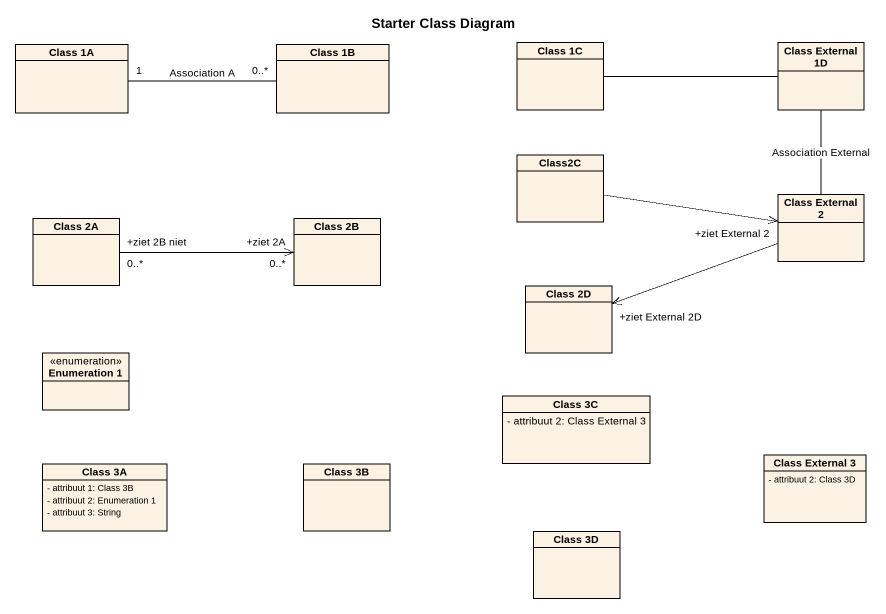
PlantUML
@startuml
title Starter Class Diagram
hide circle
hide empty members
skinparam classAttributeIconSize 0
class "Class 1A" as Class_1A
class "Class 1B" as Class_1B
class "Class 1C" as Class_1C
class "Class External 1D" as Class_External_1D
class Class2C
class "Class External 2" as Class_External_2
class "Class 2A" as Class_2A
class "Class 2B" as Class_2B
class "Class 2D" as Class_2D
enum "Enumeration 1" as Enumeration_1
class "Class 3C" as Class_3C {
  - attribuut 2: Class External 3
}
class "Class External 3" as Class_External_3 {
  - attribuut 2: Class 3D
}
class "Class 3A" as Class_3A {
  - attribuut 1: Class 3B
  - attribuut 2: Enumeration 1
  - attribuut 3: String
}
class "Class 3B" as Class_3B
class "Class 3D" as Class_3D
Class_1A "1" -right- "0..*" Class_1B : Association A
Class_1C -right- Class_External_1D
Class_External_1D -- Class_External_2 : Association External
Class2C -right-> "+ziet External 2" Class_External_2
Class_External_2 -left-> "+ziet External 2D" Class_2D
Class_2A "+ziet 2B niet\n0..*" -right-> "+ziet 2A\n0..*" Class_2B
@enduml
